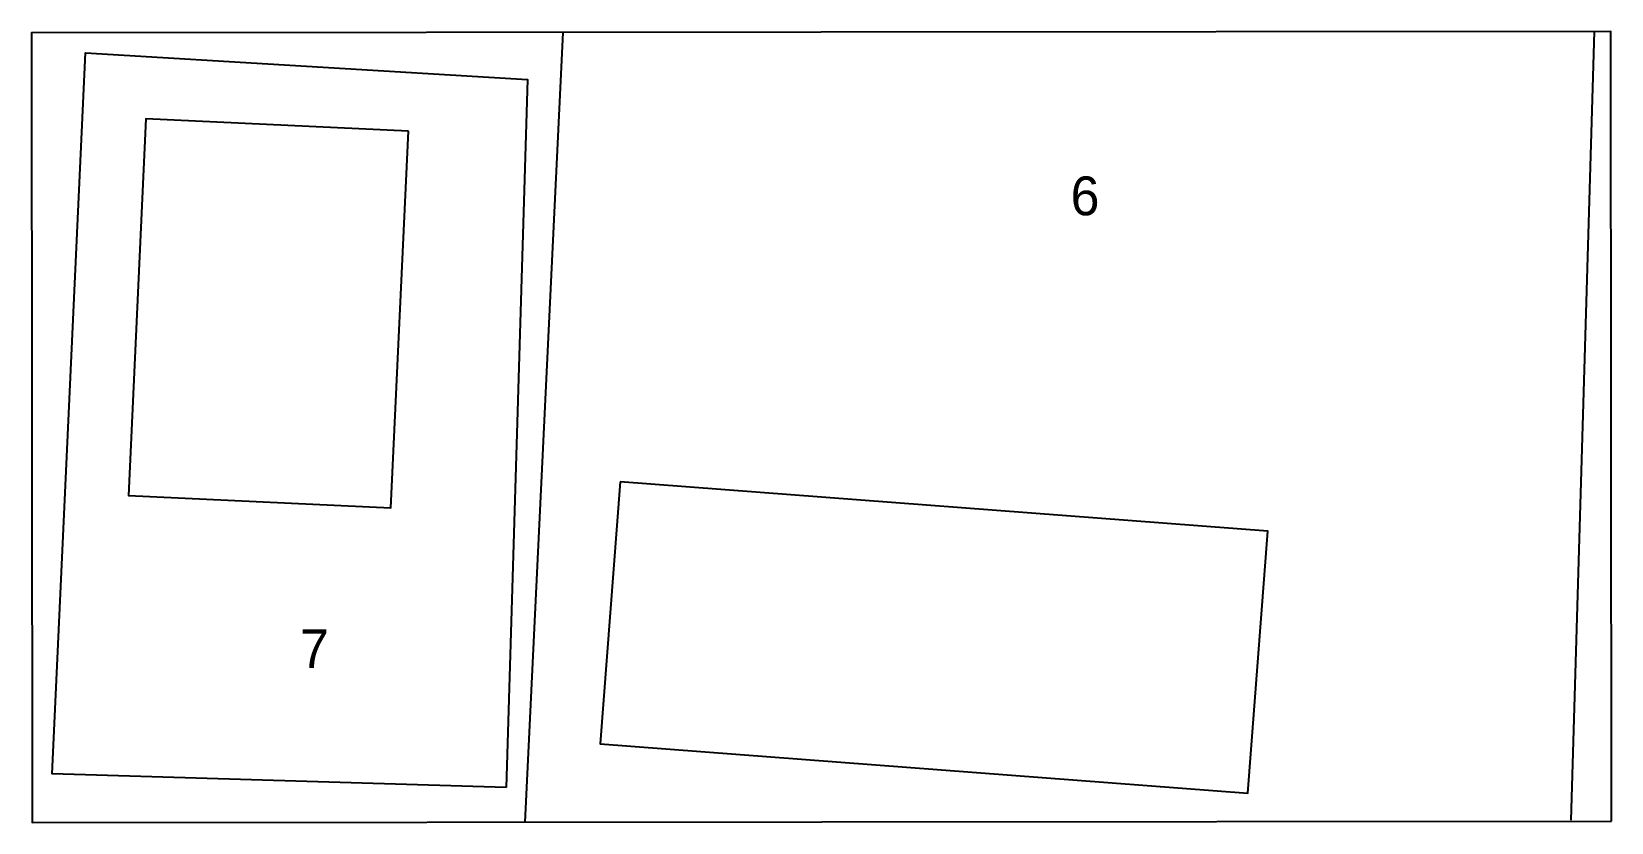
# Model space of a CAD drawing. Header units: millimetres. Extents: x 29949 to 32390, y -70500 to -69278.
import ezdxf

# ---------------------------------------------------------------- set-up
doc = ezdxf.new("R2010")
doc.units = ezdxf.units.MM
doc.layers.add('SOURCE_CURVES', color=7, linetype='Continuous')
doc.layers.add('SOURCE_LABELS', color=5, linetype='Continuous')

msp = doc.modelspace()

# ---------------------------------------------------------------- linework, layer by layer
at = {"layer": 'SOURCE_CURVES'}
for points in [[(32389.6, -70497.7), (32388.6, -69277.7), (29948.6, -69279.7), (29949.6, -70499.7), (32389.6, -70497.7)], [(30711, -70499.1), (30770, -69279)], [(32327.3, -70496.5), (32363.4, -69277.7)], [(30681.8, -70445.6), (29980.3, -70424.5), (30031.8, -69310.3), (30714.8, -69351.7), (30681.8, -70445.6)], [(30530.8, -69431.4), (30125.2, -69412.7), (30098.3, -69994.7), (30503.9, -70013.4), (30530.8, -69431.4)], [(30857.9, -69973.3), (30827, -70378.1), (31828.1, -70454.5), (31859, -70049.6), (30857.9, -69973.3)]]:
    msp.add_lwpolyline(points, dxfattribs=at)

# ---------------------------------------------------------------- texts
at = {"layer": 'SOURCE_LABELS'}
for s, p in [('6', (31554, -69561.5)), ('7', (30363.3, -70261.3))]:
    msp.add_text(s, height=60, dxfattribs=at).set_placement(p)

doc.saveas('drawing.dxf')
